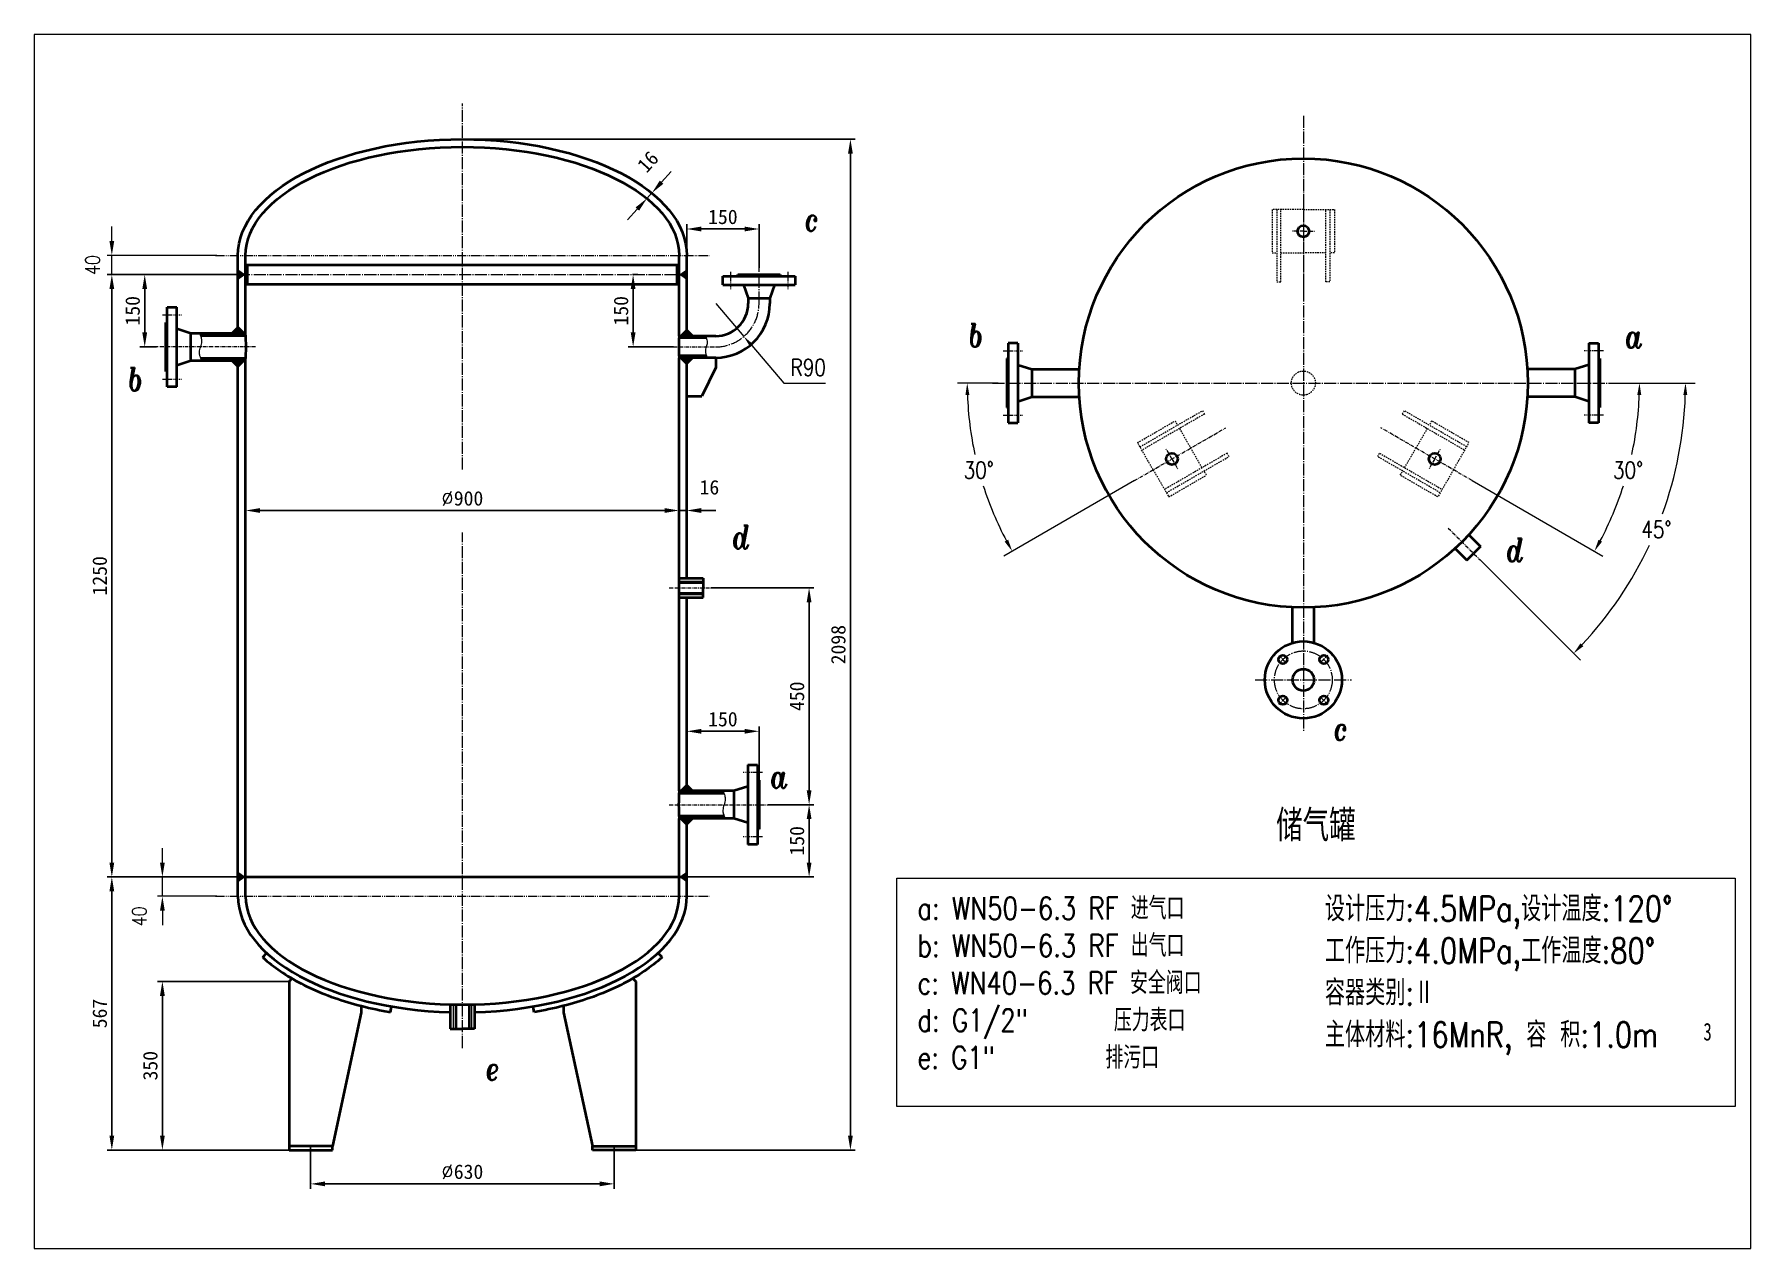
# Model space of a CAD drawing. Extents: x 588 to 20766, y -3362 to 2644.
# Drawn here: x 9480 to 13044, y 124 to 2644 of the extents above; entities that cross this region are included whole.
import ezdxf

# ---------------------------------------------------------------- set-up
doc = ezdxf.new("R2010")
doc.units = 0
doc.header["$LTSCALE"] = 10
doc.header["$PDMODE"] = 1
for name, pattern in [('JXX-L', [2.95, 1.9, -0.25, 0.15, -0.25, 0.15, -0.25]), ('XX-S', [0.5, 0.3, -0.2]), ('ZXX-L', [3.28, 2.5, -0.3, 0.18, -0.3]), ('ZXX-S', [1.27, 0.75, -0.2, 0.12, -0.2])]:
    doc.linetypes.add(name, pattern=pattern)
doc.layers.get('Defpoints').update_dxf_attribs({"linetype": 'CONTINUOUS'})
for name, color, linetype, lineweight in [('A 粗实线', 1, 'CONTINUOUS', 40), ('B 细实线', 7, 'CONTINUOUS', 18), ('C 文 字', 2, 'CONTINUOUS', 20), ('D 短中心线', 3, 'ZXX-S', 18), ('E 长中心线', 3, 'ZXX-L', 18), ('F 短虚线', 6, 'XX-S', 20), ('I 长双点线', 3, 'JXX-L', 18), ('J 标注尺寸', 2, 'CONTINUOUS', 18)]:
    doc.layers.add(name, color=color, linetype=linetype, lineweight=lineweight)
doc.styles.add('ITALICT', font='ITALICT.shx', dxfattribs={"width": 0.7})
doc.styles.add('PC_TEXTSTYLE', font='romans.shx', dxfattribs={"width": 0.8, "bigfont": 'hzfs.shx'})
doc.styles.get("Standard").update_dxf_attribs({"font": 'SIMFANG.TTF'})
doc.styles.add('TH_GBDIM', font='romans.shx', dxfattribs={"width": 0.8, "bigfont": 'gbcbig.shx'})
doc.styles.add('标题中文', font='SIMFANG.TTF', dxfattribs={"width": 0.7})
doc.dimstyles.new('TH_GBDIM', dxfattribs={"dimscale": 10, "dimtxt": 3.5, "dimasz": 2.5, "dimexe": 2, "dimexo": 0, "dimgap": 1.5, "dimtad": 1, "dimdec": 1, "dimzin": 0, "dimdsep": 46, "dimtxsty": 'TH_GBDIM', "dimcen": 2.5, "dimclrd": 130, "dimclre": 130, "dimclrt": 3, "dimadec": 0, "dimazin": 0, "dimtfac": 0.714286, "dimtdec": 1, "dimtmove": 0, "dimatfit": 3, "dimfxl": 0, "dimtolj": 1, "dimtzin": 0, "dimlwd": -1, "dimlwe": -1, "dimarcsym": 0})
doc.dimstyles.new('通用标注4.0', dxfattribs={"dimscale": 10, "dimtxt": 3, "dimasz": 3, "dimexe": 1, "dimexo": 0, "dimgap": 1, "dimtad": 1, "dimdec": 0, "dimzin": 0, "dimdsep": 46, "dimtxsty": 'Standard', "dimcen": 0, "dimadec": 0, "dimazin": 0, "dimtfac": 0.375, "dimtdec": 0, "dimtmove": 2, "dimatfit": 3, "dimfxl": 0, "dimtzin": 0, "dimarcsym": 0})

# ---------------------------------------------------------------- blocks, each defined once
blk = doc.blocks.new('*D63')
at = {"layer": 'Defpoints', "color": 0}
for p in [(10008.6, 679), (9745.7, 329), (10008.6, 329)]:
    blk.add_point(p, dxfattribs=at)
at = {"layer": 'J 标注尺寸', "color": 0, "lineweight": -2}
for p, q in [((10008.6, 679), (9735.7, 679)), ((9745.7, 649), (9745.7, 359)), ((10008.6, 329), (9735.7, 329))]:
    blk.add_line(p, q, dxfattribs=at)
at = {"layer": 'J 标注尺寸', "color": 0}
for points in [[(9740.7, 649), (9750.7, 649), (9745.7, 679)], [(9740.7, 359), (9750.7, 359), (9745.7, 329)]]:
    blk.add_solid(points, dxfattribs=at)
at = {"layer": 'J 标注尺寸', "color": 0, "insert": (9720.7, 504), "char_height": 30, "attachment_point": 5, "rotation": 90}
blk.add_mtext('350', dxfattribs=at)
blk = doc.blocks.new('*D64')
at = {"layer": 'C 文 字', "color": 0, "lineweight": -2}
for p, q in [((9814.3, 2145.7), (9630.7, 2145.7)), ((9640.7, 2115.7), (9640.7, 925.7)), ((9918.6, 895.7), (9630.7, 895.7))]:
    blk.add_line(p, q, dxfattribs=at)
at = {"layer": 'C 文 字', "color": 0}
for points in [[(9635.7, 2115.7), (9645.7, 2115.7), (9640.7, 2145.7)], [(9635.7, 925.7), (9645.7, 925.7), (9640.7, 895.7)]]:
    blk.add_solid(points, dxfattribs=at)
at = {"layer": 'Defpoints', "color": 0}
for p in [(9814.3, 2145.7), (9640.7, 895.7), (9918.6, 895.7)]:
    blk.add_point(p, dxfattribs=at)
at = {"layer": 'C 文 字', "color": 0, "insert": (9615.7, 1520.7), "char_height": 30, "attachment_point": 5, "rotation": 90}
blk.add_mtext('1250', dxfattribs=at)
blk = doc.blocks.new('*D65')
at = {"layer": 'C 文 字', "color": 0, "lineweight": -2}
for p, q in [((9922.6, 2145.7), (9699, 2145.7)), ((9709, 2115.7), (9709, 2025.7)), ((9733.6, 1995.7), (9699, 1995.7))]:
    blk.add_line(p, q, dxfattribs=at)
at = {"layer": 'C 文 字', "color": 0}
for points in [[(9704, 2115.7), (9714, 2115.7), (9709, 2145.7)], [(9704, 2025.7), (9714, 2025.7), (9709, 1995.7)]]:
    blk.add_solid(points, dxfattribs=at)
at = {"layer": 'Defpoints', "color": 0}
for p in [(9922.6, 2145.7), (9709, 1995.7), (9733.6, 1995.7)]:
    blk.add_point(p, dxfattribs=at)
at = {"layer": 'C 文 字', "color": 0, "insert": (9684, 2070.7), "char_height": 30, "attachment_point": 5, "rotation": 90}
blk.add_mtext('150', dxfattribs=at)
blk = doc.blocks.new('*D66')
at = {"layer": 'C 文 字', "color": 0, "lineweight": -2}
for p, q in [((10721.8, 2145.7), (10733.2, 2145.7)), ((10723.2, 2115.7), (10723.2, 2025.7)), ((10806.8, 1995.7), (10713.2, 1995.7))]:
    blk.add_line(p, q, dxfattribs=at)
at = {"layer": 'C 文 字', "color": 0}
for points in [[(10718.2, 2115.7), (10728.2, 2115.7), (10723.2, 2145.7)], [(10718.2, 2025.7), (10728.2, 2025.7), (10723.2, 1995.7)]]:
    blk.add_solid(points, dxfattribs=at)
at = {"layer": 'Defpoints', "color": 0}
for p in [(10721.8, 2145.7), (10723.2, 1995.7), (10806.8, 1995.7)]:
    blk.add_point(p, dxfattribs=at)
at = {"layer": 'C 文 字', "color": 0, "insert": (10698.2, 2070.7), "char_height": 30, "attachment_point": 5, "rotation": 90}
blk.add_mtext('150', dxfattribs=at)
blk = doc.blocks.new('*D67')
at = {"layer": 'C 文 字', "color": 0, "lineweight": -2}
for p, q in [((11003.6, 1045.7), (11098.6, 1045.7)), ((11088.6, 1015.7), (11088.6, 925.7)), ((10818.6, 895.7), (11098.6, 895.7))]:
    blk.add_line(p, q, dxfattribs=at)
at = {"layer": 'C 文 字', "color": 0}
for points in [[(11083.6, 1015.7), (11093.6, 1015.7), (11088.6, 1045.7)], [(11083.6, 925.7), (11093.6, 925.7), (11088.6, 895.7)]]:
    blk.add_solid(points, dxfattribs=at)
at = {"layer": 'Defpoints', "color": 0}
for p in [(11003.6, 1045.7), (10818.6, 895.7), (11088.6, 895.7)]:
    blk.add_point(p, dxfattribs=at)
at = {"layer": 'C 文 字', "color": 0, "insert": (11063.6, 970.7), "char_height": 30, "attachment_point": 5, "rotation": 90}
blk.add_mtext('150', dxfattribs=at)
blk = doc.blocks.new('*D68')
at = {"layer": 'C 文 字', "color": 0, "lineweight": -2}
for p, q in [((10885.2, 1495.7), (11098.6, 1495.7)), ((11088.6, 1465.7), (11088.6, 1075.7)), ((11042.2, 1045.7), (11098.6, 1045.7))]:
    blk.add_line(p, q, dxfattribs=at)
at = {"layer": 'C 文 字', "color": 0}
for points in [[(11083.6, 1465.7), (11093.6, 1465.7), (11088.6, 1495.7)], [(11083.6, 1075.7), (11093.6, 1075.7), (11088.6, 1045.7)]]:
    blk.add_solid(points, dxfattribs=at)
at = {"layer": 'Defpoints', "color": 0}
for p in [(10885.2, 1495.7), (11042.2, 1045.7), (11088.6, 1045.7)]:
    blk.add_point(p, dxfattribs=at)
at = {"layer": 'C 文 字', "color": 0, "insert": (11063.6, 1270.7), "char_height": 30, "attachment_point": 5, "rotation": 90}
blk.add_mtext('450', dxfattribs=at)
blk = doc.blocks.new('*D69')
at = {"layer": 'C 文 字', "color": 0, "lineweight": -2}
for p, q in [((10834.6, 1203), (10834.6, 1188)), ((10954.6, 1198), (10864.6, 1198)), ((10984.6, 1096.7), (10984.6, 1208))]:
    blk.add_line(p, q, dxfattribs=at)
at = {"layer": 'C 文 字', "color": 0}
for points in [[(10864.6, 1203), (10864.6, 1193), (10834.6, 1198)], [(10954.6, 1203), (10954.6, 1193), (10984.6, 1198)]]:
    blk.add_solid(points, dxfattribs=at)
at = {"layer": 'Defpoints', "color": 0}
for p in [(10834.6, 1203), (10834.6, 1198), (10984.6, 1096.7)]:
    blk.add_point(p, dxfattribs=at)
at = {"layer": 'C 文 字', "color": 0, "insert": (10909.6, 1223), "char_height": 30, "attachment_point": 5}
blk.add_mtext('150', dxfattribs=at)
blk = doc.blocks.new('*D70')
at = {"layer": 'C 文 字', "color": 0, "lineweight": -2}
for p, q in [((10834.6, 2159.9), (10834.6, 2250.4)), ((10984.6, 2159.9), (10984.6, 2250.4)), ((10954.6, 2240.4), (10864.6, 2240.4))]:
    blk.add_line(p, q, dxfattribs=at)
at = {"layer": 'C 文 字', "color": 0}
for points in [[(10864.6, 2245.4), (10864.6, 2235.4), (10834.6, 2240.4)], [(10954.6, 2245.4), (10954.6, 2235.4), (10984.6, 2240.4)]]:
    blk.add_solid(points, dxfattribs=at)
at = {"layer": 'Defpoints', "color": 0}
for p in [(10834.6, 2240.4), (10834.6, 2159.9), (10984.6, 2159.9)]:
    blk.add_point(p, dxfattribs=at)
at = {"layer": 'C 文 字', "color": 0, "insert": (10909.6, 2265.4), "char_height": 30, "attachment_point": 5}
blk.add_mtext('150', dxfattribs=at)
blk = doc.blocks.new('*D71')
at = {"layer": 'C 文 字', "color": 0, "lineweight": -2}
for p, q in [((10782.3, 2337.5), (10802.4, 2359.8)), ((10773, 2305.5), (10754.7, 2321.9)), ((10731.9, 2281.7), (10711.8, 2259.4)), ((10762.8, 2294.2), (10744.6, 2310.7)), ((10752, 2304), (10762.2, 2315.2))]:
    blk.add_line(p, q, dxfattribs=at)
at = {"layer": 'C 文 字', "color": 0}
for points in [[(10778.6, 2340.9), (10786, 2334.2), (10762.2, 2315.2)], [(10728.2, 2285.1), (10735.6, 2278.4), (10752, 2304)]]:
    blk.add_solid(points, dxfattribs=at)
at = {"layer": 'Defpoints', "color": 0}
for p in [(10762.2, 2315.2), (10762.8, 2294.2), (10773, 2305.5)]:
    blk.add_point(p, dxfattribs=at)
at = {"layer": 'C 文 字', "color": 0, "insert": (10753.8, 2379.9), "char_height": 30, "attachment_point": 5, "rotation": 47.9231}
blk.add_mtext('16', dxfattribs=at)
blk = doc.blocks.new('*D72')
at = {"layer": 'C 文 字', "color": 0, "lineweight": -2}
for p, q in [((10053.6, 337), (10053.6, 248.8)), ((10683.6, 337), (10683.6, 248.8)), ((10083.6, 258.8), (10653.6, 258.8))]:
    blk.add_line(p, q, dxfattribs=at)
at = {"layer": 'C 文 字', "color": 0}
for points in [[(10083.6, 263.8), (10083.6, 253.8), (10053.6, 258.8)], [(10653.6, 263.8), (10653.6, 253.8), (10683.6, 258.8)]]:
    blk.add_solid(points, dxfattribs=at)
at = {"layer": 'Defpoints', "color": 0}
for p in [(10053.6, 337), (10683.6, 337), (10683.6, 258.8)]:
    blk.add_point(p, dxfattribs=at)
at = {"layer": 'C 文 字', "color": 0, "insert": (10368.6, 283.8), "char_height": 30, "attachment_point": 5}
blk.add_mtext('{\\Ftxt.shx;%%c}630', dxfattribs=at)
blk = doc.blocks.new('*D73')
at = {"layer": 'C 文 字', "color": 0, "lineweight": -2}
for p, q in [((9773.6, 895.7), (9630.7, 895.7)), ((9640.7, 865.7), (9640.7, 359)), ((9906.6, 329), (9630.7, 329))]:
    blk.add_line(p, q, dxfattribs=at)
at = {"layer": 'C 文 字', "color": 0}
for points in [[(9635.7, 865.7), (9645.7, 865.7), (9640.7, 895.7)], [(9635.7, 359), (9645.7, 359), (9640.7, 329)]]:
    blk.add_solid(points, dxfattribs=at)
at = {"layer": 'Defpoints', "color": 0}
for p in [(9773.6, 895.7), (9640.7, 329), (9906.6, 329)]:
    blk.add_point(p, dxfattribs=at)
at = {"layer": 'C 文 字', "color": 0, "insert": (9615.7, 612.3), "char_height": 30, "attachment_point": 5, "rotation": 90}
blk.add_mtext('567', dxfattribs=at)
blk = doc.blocks.new('*D74')
at = {"layer": 'C 文 字', "color": 0, "lineweight": -2}
for p, q in [((10368.6, 2426.7), (11184.4, 2426.7)), ((11174.4, 2396.7), (11174.4, 359)), ((10728.6, 329), (11184.4, 329))]:
    blk.add_line(p, q, dxfattribs=at)
at = {"layer": 'C 文 字', "color": 0}
for points in [[(11169.4, 2396.7), (11179.4, 2396.7), (11174.4, 2426.7)], [(11169.4, 359), (11179.4, 359), (11174.4, 329)]]:
    blk.add_solid(points, dxfattribs=at)
at = {"layer": 'Defpoints', "color": 0}
for p in [(10368.6, 2426.7), (10728.6, 329), (11174.4, 329)]:
    blk.add_point(p, dxfattribs=at)
at = {"layer": 'C 文 字', "color": 0, "insert": (11149.4, 1377.8), "char_height": 30, "attachment_point": 5, "rotation": 90}
blk.add_mtext('2098', dxfattribs=at)
blk = doc.blocks.new('*D75')
at = {"layer": 'C 文 字', "color": 0, "lineweight": -2}
for p, q in [((9918.6, 1680.5), (9918.6, 1646.2)), ((10818.6, 1680.5), (10818.6, 1646.2)), ((9948.6, 1656.2), (10788.6, 1656.2))]:
    blk.add_line(p, q, dxfattribs=at)
at = {"layer": 'C 文 字', "color": 0}
for points in [[(9948.6, 1661.2), (9948.6, 1651.2), (9918.6, 1656.2)], [(10788.6, 1661.2), (10788.6, 1651.2), (10818.6, 1656.2)]]:
    blk.add_solid(points, dxfattribs=at)
at = {"layer": 'Defpoints', "color": 0}
for p in [(9918.6, 1680.5), (10818.6, 1680.5), (10818.6, 1656.2)]:
    blk.add_point(p, dxfattribs=at)
at = {"layer": 'C 文 字', "color": 0, "insert": (10368.6, 1681.2), "char_height": 30, "attachment_point": 5}
blk.add_mtext('{\\Ftxt.shx;%%c}900', dxfattribs=at)
blk = doc.blocks.new('*D76')
at = {"layer": 'C 文 字', "color": 0, "lineweight": -2}
for p, q in [((10788.6, 1656.2), (10758.6, 1656.2)), ((10818.6, 1644.2), (10818.6, 1666.2)), ((10818.6, 1656.2), (10834.6, 1656.2)), ((10834.6, 1644.2), (10834.6, 1666.2)), ((10864.6, 1656.2), (10894.6, 1656.2))]:
    blk.add_line(p, q, dxfattribs=at)
at = {"layer": 'C 文 字', "color": 0}
for points in [[(10788.6, 1661.2), (10788.6, 1651.2), (10818.6, 1656.2)], [(10864.6, 1661.2), (10864.6, 1651.2), (10834.6, 1656.2)]]:
    blk.add_solid(points, dxfattribs=at)
at = {"layer": 'Defpoints', "color": 0}
for p in [(10818.6, 1644.2), (10834.6, 1656.2), (10834.6, 1644.2)]:
    blk.add_point(p, dxfattribs=at)
at = {"layer": 'C 文 字', "color": 0, "insert": (10881.6, 1704.2), "char_height": 30, "attachment_point": 5}
blk.add_mtext('16', dxfattribs=at)
blk = doc.blocks.new('*D77')
at = {"layer": 'B 细实线', "color": 130}
for p, q in [((12748.6, 1920.7), (12832.9, 1920.7)), ((12465.6, 1718.2), (12736.7, 1561.7))]:
    blk.add_line(p, q, dxfattribs=at)
for start, end in [(347.7453, 357.9478), (332.0522, 342.219)]:
    blk.add_arc((12114.9, 1920.7), 698, start, end, dxfattribs=at)
for points in [[(12808.3, 1895.8), (12816.6, 1895.6), (12812.9, 1920.7)], [(12735.2, 1591.6), (12727.9, 1595.6), (12719.4, 1571.7)]]:
    blk.add_solid(points, dxfattribs=at)
at = {"layer": 'Defpoints', "color": 0}
for p in [(11469.5, 1920.7), (12748.6, 1920.7), (12276, 1827.7), (12465.6, 1718.2), (12770.8, 1682)]:
    blk.add_point(p, dxfattribs=at)
at = {"layer": 'B 细实线', "color": 3, "insert": (12789.1, 1740), "char_height": 35, "attachment_point": 5, "style": 'TH_GBDIM'}
blk.add_mtext('\\A1;30%%d{}{}', dxfattribs=at)
blk = doc.blocks.new('*D78')
at = {"layer": 'B 细实线', "color": 130}
for p, q in [((11481.2, 1920.7), (11396.9, 1920.7)), ((11764.2, 1718.2), (11493.1, 1561.7))]:
    blk.add_line(p, q, dxfattribs=at)
for start, end in [(182.0522, 192.2547), (197.781, 207.9478)]:
    blk.add_arc((12114.9, 1920.7), 698, start, end, dxfattribs=at)
for points in [[(11413.2, 1895.6), (11421.5, 1895.8), (11416.9, 1920.7)], [(11501.9, 1595.6), (11494.6, 1591.6), (11510.4, 1571.7)]]:
    blk.add_solid(points, dxfattribs=at)
at = {"layer": 'Defpoints', "color": 0}
for p in [(11481.2, 1920.7), (12760.3, 1920.7), (11953.8, 1827.7), (11427.5, 1799.5), (11764.2, 1718.2)]:
    blk.add_point(p, dxfattribs=at)
at = {"layer": 'B 细实线', "color": 3, "insert": (11440.7, 1740), "char_height": 35, "attachment_point": 5, "style": 'TH_GBDIM'}
blk.add_mtext('\\A1;30%%d{}{}', dxfattribs=at)
blk = doc.blocks.new('*D79')
at = {"layer": 'B 细实线', "color": 130}
for p, q in [((12748.6, 1920.7), (12928.5, 1920.7)), ((12481.9, 1553.7), (12690.2, 1345.4))]:
    blk.add_line(p, q, dxfattribs=at)
for start, end in [(340.0178, 358.1949), (316.8051, 334.9355)]:
    blk.add_arc((12114.9, 1920.7), 793.6, start, end, dxfattribs=at)
for points in [[(12903.9, 1895.8), (12912.2, 1895.6), (12908.5, 1920.7)], [(12696.4, 1374.6), (12690.4, 1380.4), (12676, 1359.6)]]:
    blk.add_solid(points, dxfattribs=at)
at = {"layer": 'Defpoints', "color": 0}
for p in [(11469.5, 1920.7), (12748.6, 1920.7), (12415.9, 1619.7), (12481.9, 1553.7), (12802.1, 1523.9)]:
    blk.add_point(p, dxfattribs=at)
at = {"layer": 'B 细实线', "color": 3, "insert": (12848, 1617), "char_height": 35, "attachment_point": 5, "style": 'TH_GBDIM'}
blk.add_mtext('\\A1;45%%d{}{}', dxfattribs=at)
blk = doc.blocks.new('*D80')
at = {"layer": 'B 细实线', "color": 130}
for p, q in [((10894.6, 2085.7), (10953.1, 2017.3)), ((10969.4, 1998.3), (11035.9, 1920.6)), ((11035.9, 1920.6), (11122.9, 1920.6))]:
    blk.add_line(p, q, dxfattribs=at)
blk.add_solid([(10972.6, 2001), (10966.2, 1995.6), (10953.1, 2017.3)], dxfattribs=at)
at = {"layer": 'Defpoints', "color": 0}
for p in [(10894.6, 2085.7), (10953.1, 2017.3)]:
    blk.add_point(p, dxfattribs=at)
at = {"layer": 'B 细实线', "color": 3, "insert": (11086.9, 1953.1), "char_height": 35, "attachment_point": 5, "style": 'TH_GBDIM'}
blk.add_mtext('\\A1;R90{}{}', dxfattribs=at)
blk = doc.blocks.new('*D81')
at = {"layer": 'C 文 字', "color": 0}
for p, q in [((9640.7, 2215.7), (9640.7, 2245.7)), ((9858.6, 2185.7), (9630.7, 2185.7)), ((9640.7, 2145.7), (9640.7, 2185.7)), ((9858.6, 2145.7), (9630.7, 2145.7)), ((9640.7, 2115.7), (9640.7, 2085.7))]:
    blk.add_line(p, q, dxfattribs=at)
for points in [[(9635.7, 2215.7), (9645.7, 2215.7), (9640.7, 2185.7)], [(9635.7, 2115.7), (9645.7, 2115.7), (9640.7, 2145.7)]]:
    blk.add_solid(points, dxfattribs=at)
at = {"layer": 'Defpoints', "color": 0}
for p in [(9640.7, 2185.7), (9858.6, 2185.7), (9858.6, 2145.7)]:
    blk.add_point(p, dxfattribs=at)
at = {"layer": 'C 文 字', "color": 0, "insert": (9600.7, 2165.7), "char_height": 30, "attachment_point": 5, "rotation": 90, "style": 'TH_GBDIM'}
blk.add_mtext('40', dxfattribs=at)
blk = doc.blocks.new('*D82')
at = {"layer": 'C 文 字', "color": 0}
for p, q in [((9745.7, 925.7), (9745.7, 955.7)), ((9796.9, 895.7), (9735.7, 895.7)), ((9745.7, 855.7), (9745.7, 895.7)), ((9858.6, 855.7), (9735.7, 855.7)), ((9745.7, 825.7), (9745.7, 795.7))]:
    blk.add_line(p, q, dxfattribs=at)
for points in [[(9740.7, 925.7), (9750.7, 925.7), (9745.7, 895.7)], [(9740.7, 825.7), (9750.7, 825.7), (9745.7, 855.7)]]:
    blk.add_solid(points, dxfattribs=at)
at = {"layer": 'Defpoints', "color": 0}
for p in [(9745.7, 895.7), (9796.9, 895.7), (9858.6, 855.7)]:
    blk.add_point(p, dxfattribs=at)
at = {"layer": 'C 文 字', "color": 0, "insert": (9697.7, 813.9), "char_height": 30, "attachment_point": 5, "rotation": 90, "style": 'TH_GBDIM'}
blk.add_mtext('40', dxfattribs=at)

msp = doc.modelspace()

# ---------------------------------------------------------------- linework, layer by layer
at = {"layer": 'A 粗实线'}
for p, q in [((9902.62, 2024.19), (9902.62, 2185.69)), ((9918.62, 2024.19), (9918.62, 2185.69)), ((10818.62, 2018.19), (10818.62, 2185.69)), ((10834.62, 2018.19), (10834.62, 2185.69)), ((9918.62, 2165.69), (10818.62, 2165.69)), ((9922.62, 2125.69), (9922.62, 2165.69)), ((10814.62, 2125.69), (10814.62, 2165.69)), ((10909.62, 2142.69), (11059.62, 2142.69)), ((10909.62, 2124.69), (10909.62, 2142.69)), ((10940.62, 2145.69), (11028.62, 2145.69)), ((10940.62, 2142.69), (10940.62, 2145.69)), ((11028.62, 2145.69), (11028.62, 2142.69)), ((11059.62, 2142.69), (11059.62, 2124.69)), ((9918.62, 2125.69), (10818.62, 2125.69)), ((10909.62, 2124.69), (11059.62, 2124.69)), ((10952.62, 2124.69), (10962.12, 2096.69)), ((11016.62, 2124.69), (11007.12, 2096.69)), ((9755.62, 2078.19), (9775.62, 2078.19)), ((9755.62, 1913.19), (9755.62, 2078.19)), ((9775.62, 1913.19), (9775.62, 2078.19)), ((10962.12, 2096.69), (11007.12, 2096.69)), ((10962.12, 2096.69), (10962.12, 2085.69)), ((11007.12, 2096.69), (11007.12, 2085.69)), ((9752.62, 2046.69), (9755.62, 2046.69)), ((9752.62, 1944.69), (9752.62, 2046.69)), ((9775.62, 2033.69), (9804.62, 2024.19)), ((9752.62, 1967.19), (9752.62, 2024.19)), ((9804.62, 2024.19), (9918.62, 2024.19)), ((9804.62, 1967.19), (9804.62, 2024.19)), ((9825.12, 2019.19), (9918.91, 2019.19)), ((10875.03, 2014.19), (10818.44, 2014.19)), ((10894.62, 2018.19), (10818.62, 2018.19)), ((11501.9, 2003.21), (11501.9, 1838.21)), ((11521.9, 2003.21), (11501.9, 2003.21)), ((11521.9, 2003.21), (11521.9, 1838.21)), ((12707.9, 2003.21), (12727.9, 2003.21)), ((12707.9, 2003.21), (12707.9, 1838.21)), ((12727.9, 2003.21), (12727.9, 1838.21)), ((9775.62, 1957.69), (9804.62, 1967.19)), ((9804.62, 1967.19), (9918.62, 1967.19)), ((9825.37, 1972.19), (9918.91, 1972.19)), ((9902.62, 855.69), (9902.62, 1967.19)), ((9918.62, 855.69), (9918.62, 1967.19)), ((10875.18, 1977.19), (10818.44, 1977.19)), ((10818.62, 1074.19), (10818.62, 1973.19)), ((10894.62, 1973.19), (10818.62, 1973.19)), ((10834.62, 1515.69), (10834.62, 1973.19)), ((10894.62, 1973.19), (10894.62, 1953.19)), ((11498.9, 1971.71), (11498.9, 1869.71)), ((11501.9, 1971.71), (11498.9, 1971.71)), ((12727.9, 1971.71), (12730.9, 1971.71)), ((12730.9, 1971.71), (12730.9, 1869.71)), ((9755.62, 1944.69), (9752.62, 1944.69)), ((10894.62, 1953.19), (10865.82, 1893.19)), ((11498.9, 1949.21), (11498.9, 1892.21)), ((11521.9, 1958.71), (11550.9, 1949.21)), ((11550.9, 1949.21), (11649.77, 1949.21)), ((11550.9, 1949.21), (11550.9, 1892.21)), ((12678.9, 1949.21), (12580.03, 1949.21)), ((12707.9, 1958.71), (12678.9, 1949.21)), ((12678.9, 1949.21), (12678.9, 1892.21)), ((12730.9, 1949.21), (12730.9, 1892.21)), ((9775.62, 1913.19), (9755.62, 1913.19)), ((10834.62, 1893.19), (10865.82, 1893.19)), ((11521.9, 1882.71), (11550.9, 1892.21)), ((11550.9, 1892.21), (11649.77, 1892.21)), ((12678.9, 1892.21), (12580.03, 1892.21)), ((12707.9, 1882.71), (12678.9, 1892.21)), ((11498.9, 1869.71), (11501.9, 1869.71)), ((12730.9, 1869.71), (12727.9, 1869.71)), ((11501.9, 1838.21), (11521.9, 1838.21)), ((12727.9, 1838.21), (12707.9, 1838.21)), ((12458.25, 1605.64), (12482.6, 1581.3)), ((12429.97, 1577.36), (12454.31, 1553.01)), ((12482.6, 1581.3), (12468.46, 1567.15)), ((12454.31, 1553.01), (12468.46, 1567.15)), ((10818.62, 1515.69), (10868.62, 1515.69)), ((10818.62, 1507.06), (10868.62, 1507.06)), ((10868.62, 1515.69), (10868.62, 1495.69)), ((10818.62, 1484.32), (10868.62, 1484.32)), ((10818.62, 1475.69), (10868.62, 1475.69)), ((10834.62, 1074.19), (10834.62, 1475.69)), ((10868.62, 1475.69), (10868.62, 1495.69)), ((12092.4, 1381.48), (12092.4, 1455.25)), ((12137.4, 1381.48), (12137.4, 1455.25)), ((10961.62, 1128.19), (10981.62, 1128.19)), ((10961.62, 1128.19), (10961.62, 963.19)), ((10981.62, 1128.19), (10981.62, 963.19)), ((10932.62, 1074.19), (10818.62, 1074.19)), ((10961.62, 1083.69), (10932.62, 1074.19)), ((10932.62, 1074.19), (10932.62, 1017.19)), ((10981.62, 1096.69), (10984.62, 1096.69)), ((10984.62, 1096.69), (10984.62, 994.69)), ((10984.62, 1074.19), (10984.62, 1017.19)), ((10911.87, 1069.19), (10818.33, 1069.19)), ((10912.12, 1022.19), (10818.33, 1022.19)), ((10818.62, 855.69), (10818.62, 1017.19)), ((10932.62, 1017.19), (10818.62, 1017.19)), ((10834.62, 855.69), (10834.62, 1017.19)), ((10961.62, 1007.69), (10932.62, 1017.19)), ((10981.62, 963.19), (10961.62, 963.19)), ((10984.62, 994.69), (10981.62, 994.69)), ((9902.62, 895.69), (10834.62, 895.69)), ((9954.07, 728.96), (9962.2, 737.78)), ((10783.18, 728.96), (10775.04, 737.78)), ((10014.64, 685.01), (10008.62, 678.99)), ((10008.62, 678.99), (10008.62, 328.99)), ((10722.61, 685.01), (10728.62, 678.99)), ((10728.62, 678.99), (10728.62, 328.99)), ((10158.62, 614.36), (10098.62, 336.99)), ((10158.62, 628.15), (10158.62, 614.36)), ((10219.61, 615.16), (10221.65, 626.99)), ((10343.62, 631.04), (10343.62, 580.69)), ((10354.85, 630.8), (10354.85, 580.69)), ((10382.4, 630.8), (10382.4, 580.69)), ((10393.62, 631.04), (10393.62, 580.69)), ((10517.63, 615.16), (10515.6, 626.99)), ((10578.62, 628.15), (10578.62, 614.36)), ((10578.62, 614.36), (10638.62, 336.99)), ((10343.62, 580.69), (10368.62, 580.69)), ((10393.62, 580.69), (10368.62, 580.69)), ((10098.62, 336.99), (10008.62, 336.99)), ((10008.62, 328.99), (10098.62, 328.99)), ((10098.62, 328.99), (10098.62, 336.99)), ((10638.62, 328.99), (10638.62, 336.99)), ((10638.62, 336.99), (10728.62, 336.99)), ((10728.62, 328.99), (10638.62, 328.99))]:
    msp.add_line(p, q, dxfattribs=at)
for centre, radius in [((12114.9, 1920.71), 466), ((12114.9, 2235.71), 12), ((11842.1, 1763.21), 12), ((12387.7, 1763.21), 12), ((12114.9, 1304.71), 80), ((12072.48, 1347.13), 9), ((12157.33, 1347.13), 9), ((12114.9, 1304.71), 22.5), ((12072.48, 1262.28), 9), ((12157.33, 1262.28), 9)]:
    msp.add_circle(centre, radius, dxfattribs=at)
for centre, radius, start, end in [((10894.62, 2085.69), 112.5, 270, 0), ((10894.62, 2085.69), 67.5, 270, 0), ((9469.53, 1995.69), 450, 356.36884, 3.63116), ((11268.06, 1995.69), 450, 177.13402, 182.86598), ((11267.72, 1045.69), 450, 176.36884, 183.63116)]:
    msp.add_arc(centre, radius, start, end, dxfattribs=at)
at = {"layer": 'A 粗实线', "extrusion": (0, 0, -1)}
for major_axis, ratio in [((466, 0), 0.5171674), ((450, 0), 0.5)]:
    msp.add_ellipse((10368.62, 2185.69), major_axis=major_axis, ratio=ratio, start_param=3.1415927, end_param=6.2831853, dxfattribs=at)
at = {"layer": 'A 粗实线'}
for major_axis, ratio, start_param, end_param in [((466, 0), 0.5171674, 3.1415927, 4.6587151), ((450, 0), 0.5, 3.1415927, 6.2831853), ((466, 0), 0.5171674, 4.7660628, 6.2831853)]:
    msp.add_ellipse((10368.62, 855.69), major_axis=major_axis, ratio=ratio, start_param=start_param, end_param=end_param, dxfattribs=at)
for points in [[(9954.07, 728.96), (9955.56, 727.58), (9957.08, 726.21), (9969.84, 714.95), (9982.31, 705.5), (10009.5, 687.64), (10024.22, 679.23), (10055.65, 663.57), (10072.35, 656.32), (10107.45, 643.09), (10125.84, 637.11), (10163.98, 626.52), (10183.73, 621.9), (10209.16, 617.01), (10214.37, 616.07), (10219.61, 615.16)], [(10783.18, 728.96), (10781.68, 727.58), (10780.16, 726.21), (10767.4, 714.95), (10754.93, 705.5), (10727.74, 687.64), (10713.02, 679.23), (10681.6, 663.57), (10664.89, 656.32), (10629.8, 643.09), (10611.4, 637.11), (10573.26, 626.52), (10553.52, 621.9), (10528.09, 617.01), (10522.87, 616.07), (10517.63, 615.16)]]:
    msp.add_open_spline(points, degree=3, knots=[3.6528215, 3.6528215, 3.6528215, 3.6528215, 3.67162285, 3.67162285, 3.80859174, 3.80859174, 3.94556064, 3.94556064, 4.08252953, 4.08252953, 4.21949842, 4.21949842, 4.35646731, 4.35646731, 4.39151382, 4.39151382, 4.39151382, 4.39151382], dxfattribs=at)
for points in [[(9918.62, 2145.69), (9902.62, 2156.89), (9902.62, 2134.49)], [(10818.62, 2145.69), (10834.62, 2156.89), (10834.62, 2134.49)], [(9918.62, 2024.19), (9902.62, 2040.19), (9886.62, 2024.19)], [(10818.62, 2018.19), (10834.62, 2034.19), (10850.62, 2018.19)], [(9918.62, 1967.19), (9902.62, 1951.19), (9886.62, 1967.19)], [(10818.62, 1973.19), (10834.62, 1957.19), (10850.62, 1973.19)], [(10818.62, 1074.19), (10834.62, 1090.19), (10850.62, 1074.19)], [(10818.62, 1017.19), (10834.62, 1001.19), (10850.62, 1017.19)], [(9918.62, 895.69), (9902.62, 884.49), (9902.62, 906.89)], [(10818.62, 895.69), (10834.62, 884.49), (10834.62, 906.89)]]:
    msp.add_solid(points, dxfattribs=at)
at = {"layer": 'B 细实线'}
for p, q in [((10818.62, 1509.22), (10868.62, 1509.22)), ((10818.62, 1482.16), (10868.62, 1482.16)), ((10349.75, 630.89), (10349.75, 580.69)), ((10387.5, 630.89), (10387.5, 580.69))]:
    msp.add_line(p, q, dxfattribs=at)
msp.add_lwpolyline([(9479.79, 124.35), (13043.79, 124.35), (13043.79, 2644.35), (9479.79, 2644.35)], close=True, dxfattribs=at)
for points in [[(9827.62, 1967.19, -0.051394), (9823.76, 1977.04, -0.0747555), (9822.87, 1984.29, -0.0891729), (9825.25, 1995.69, 0.0891729), (9827.62, 2007.09, 0.0747555), (9826.74, 2014.33, 0.051394), (9822.87, 2024.19)], [(10873.23, 2018.19, -0.051394), (10876.28, 2010.41, -0.0747555), (10876.98, 2004.69, -0.0891729), (10875.11, 1995.69, 0.0891729), (10873.23, 1986.69, 0.0747555), (10873.93, 1980.97, 0.051394), (10876.98, 1973.19)], [(10909.62, 1074.19, -0.051394), (10913.49, 1064.33, -0.0747555), (10914.37, 1057.09, -0.0891729), (10912, 1045.69, 0.0891729), (10909.62, 1034.29, 0.0747555), (10910.51, 1027.04, 0.051394), (10914.37, 1017.19)]]:
    msp.add_lwpolyline(points, format="xyb", dxfattribs=at)
at = {"layer": 'C 文 字'}
msp.add_lwpolyline([(11270.53, 893.22), (13011.56, 893.22), (13011.56, 419.15), (11270.53, 419.15)], close=True, dxfattribs=at)
at = {"layer": 'D 短中心线'}
for p, q in [((12114.9, 2325.71), (12114.9, 2106.71)), ((12114.9, 2235.71), (12090.9, 2235.71)), ((12114.9, 2235.71), (12138.9, 2235.71)), ((10925.12, 2151.69), (10925.12, 2115.69)), ((11044.12, 2151.69), (11044.12, 2115.69)), ((9745.62, 2062.44), (9785.62, 2062.44)), ((9939.23, 1995.69), (9733.62, 1995.69)), ((10806.81, 1995.69), (10894.62, 1995.69)), ((11491.9, 1987.46), (11531.9, 1987.46)), ((12737.9, 1987.46), (12697.9, 1987.46)), ((9745.62, 1928.94), (9785.62, 1928.94)), ((11491.9, 1853.96), (11531.9, 1853.96)), ((12737.9, 1853.96), (12697.9, 1853.96)), ((11764.16, 1718.21), (11953.82, 1827.71)), ((12465.64, 1718.21), (12275.98, 1827.71)), ((11842.1, 1763.21), (11830.1, 1783.99)), ((12387.7, 1763.21), (12399.7, 1783.99)), ((11842.1, 1763.21), (11854.1, 1742.42)), ((12387.7, 1763.21), (12375.7, 1742.42)), ((12415.9, 1619.72), (12481.88, 1553.73)), ((10798.02, 1495.69), (10885.22, 1495.69)), ((12063.99, 1355.62), (12080.96, 1338.65)), ((12165.81, 1355.62), (12148.84, 1338.65)), ((12063.99, 1253.8), (12080.96, 1270.77)), ((12165.81, 1253.8), (12148.84, 1270.77)), ((10991.62, 1112.44), (10951.62, 1112.44)), ((10798.02, 1045.69), (11003.62, 1045.69)), ((10798.02, 1045.69), (11003.62, 1045.69)), ((10991.62, 978.94), (10951.62, 978.94))]:
    msp.add_line(p, q, dxfattribs=at)
at = {"layer": 'E 长中心线'}
for p, q in [((10368.62, 1741.11), (10368.62, 2500.69)), ((12114.9, 2475.44), (12114.9, 1198.06)), ((9902.62, 2145.69), (10834.62, 2145.69)), ((10984.62, 2085.69), (10984.62, 2159.91)), ((11469.46, 1920.71), (12748.65, 1920.71)), ((10368.62, 540.69), (10368.62, 1610.41)), ((12015, 1304.71), (12214.8, 1304.71))]:
    msp.add_line(p, q, dxfattribs=at)
msp.add_circle((12114.9, 1304.71), 60, dxfattribs=at)
msp.add_arc((10894.62, 2085.69), 90, 270, 0, dxfattribs=at)
at = {"layer": 'F 短虚线'}
for p, q in [((12114.9, 2280.71), (12049.9, 2280.71)), ((12049.9, 2280.71), (12049.9, 2190.71)), ((12059.9, 2280.71), (12059.9, 2130.71)), ((12067.9, 2130.71), (12067.9, 2280.71)), ((12114.9, 2280.71), (12179.9, 2280.71)), ((12161.9, 2130.71), (12161.9, 2280.71)), ((12169.9, 2280.71), (12169.9, 2130.71)), ((12179.9, 2280.71), (12179.9, 2190.71)), ((12049.9, 2190.71), (12059.9, 2190.71)), ((12067.9, 2190.71), (12114.9, 2190.71)), ((12161.9, 2190.71), (12114.9, 2190.71)), ((12179.9, 2190.71), (12169.9, 2190.71)), ((12059.9, 2130.71), (12067.9, 2130.71)), ((12169.9, 2130.71), (12161.9, 2130.71)), ((11775.63, 1788.34), (11905.54, 1863.34)), ((11909.54, 1856.41), (11779.63, 1781.41)), ((11905.54, 1863.34), (11909.54, 1856.41)), ((12324.27, 1863.34), (12320.27, 1856.41)), ((12320.27, 1856.41), (12450.17, 1781.41)), ((12454.17, 1788.34), (12324.27, 1863.34)), ((11770.63, 1797), (11848.58, 1842)), ((11848.58, 1842), (11853.58, 1833.34)), ((11857.58, 1826.41), (11881.08, 1785.71)), ((12372.23, 1826.41), (12348.73, 1785.71)), ((12381.23, 1842), (12376.23, 1833.34)), ((12459.17, 1797), (12381.23, 1842)), ((11803.13, 1740.71), (11770.63, 1797)), ((11904.58, 1745), (11881.08, 1785.71)), ((12325.23, 1745), (12348.73, 1785.71)), ((12426.67, 1740.71), (12459.17, 1797)), ((11956.54, 1775), (11826.63, 1700)), ((11830.63, 1693.08), (11960.54, 1768.08)), ((11960.54, 1768.08), (11956.54, 1775)), ((12269.27, 1768.08), (12273.27, 1775)), ((12399.17, 1693.08), (12269.27, 1768.08)), ((12273.27, 1775), (12403.17, 1700)), ((11803.13, 1740.71), (11835.63, 1684.42)), ((11835.63, 1684.42), (11913.58, 1729.42)), ((11913.58, 1729.42), (11908.58, 1738.08)), ((12316.23, 1729.42), (12321.23, 1738.08)), ((12394.17, 1684.42), (12316.23, 1729.42)), ((12426.67, 1740.71), (12394.17, 1684.42))]:
    msp.add_line(p, q, dxfattribs=at)
msp.add_circle((12114.9, 1920.71), 25, dxfattribs=at)
at = {"layer": 'I 长双点线'}
for p, q in [((9856.02, 2185.69), (10881.22, 2185.69)), ((9856.02, 855.69), (10881.22, 855.69))]:
    msp.add_line(p, q, dxfattribs=at)

# ---------------------------------------------------------------- texts
at = {"layer": 'C 文 字', "style": 'ITALICT', "width": 0.8}
for s, p in [('c', (11078.67, 2236.15)), ('b', (11418.3, 1995.72)), (' a', (12755.8, 1993.52)), ('b', (9673.05, 1904.61)), ('d', (10928.05, 1576.84)), ('d', (12534.98, 1550.36)), ('c', (12177.1, 1179.41)), (' a', (10980.76, 1080.12)), ('e', (10416.45, 473.78))]:
    msp.add_text(s, height=48, dxfattribs=at).set_placement(p)
at = {"layer": 'C 文 字', "attachment_point": 1, "style": 'PC_TEXTSTYLE'}
for s, insert, char_height, width in [('a: WN50-6.3 RF 进气口\\Pb: WN50-6.3 RF 出气口\\Pc: WN40-6.3 RF 安全阀口\\Pd: G1/2"       压力表口\\Pe: G1"         排污口', (11313.61, 854.03), 46.464, 14127.8438), ('设计压力:4.5MPa,设计温度:120%%d\\P工作压力:4.0MPa,工作温度:80%%d\\P容器类别:Ⅱ\\P主体材料:16MnR, 容 积:1.0m\\P ', (12159.63, 855.94), 52.272, 8966.705)]:
    msp.add_mtext(s, dxfattribs=dict(at, insert=insert, char_height=char_height, width=width))
at = {"layer": 'J 标注尺寸', "style": '标题中文', "width": 0.7}
for s, height, p in [('储气罐 ', 57.577, (12058.39, 975.79)), ('3', 36.59, (12945.58, 556.37))]:
    msp.add_text(s, height=height, dxfattribs=at).set_placement(p)

# ---------------------------------------------------------------- dimensions: what is measured, and where the dimension line sits
at = {"layer": 'B 细实线'}
dim = msp.add_radius_dim(center=(10894.62, 2085.69), mpoint=(10953.14, 2017.31), text='R90{}{}', dimstyle='TH_GBDIM', override={"dimtoh": 1, "dimsd1": 0, "dimclrt": 3, "dimtofl": 1, "dimatfit": 0}, dxfattribs=at)
dim.commit()
dim.dimension.update_dxf_attribs({"geometry": '*D80', "text_midpoint": (11086.91, 1920.59), "dimtype": 164})
for base, line1, line2, text, picture, middle in [((11427.49, 1799.5), ((11764.16, 1718.21), (11953.82, 1827.71)), ((12760.34, 1920.71), (11481.16, 1920.71)), '30%%d{}{}', '*D78', (11440.67, 1740.05)), ((12770.82, 1681.97), ((12465.64, 1718.21), (12275.98, 1827.71)), ((11469.46, 1920.71), (12748.65, 1920.71)), '30%%d{}{}', '*D77', (12789.13, 1740.05)), ((12802.14, 1523.93), ((11469.46, 1920.71), (12748.65, 1920.71)), ((12415.9, 1619.72), (12481.88, 1553.73)), '45%%d{}{}', '*D79', (12848.05, 1617.03))]:
    dim = msp.add_angular_dim_2l(base=base, line1=line1, line2=line2, text=text, dimstyle='TH_GBDIM', override={"dimtad": 0, "dimtih": 1, "dimtoh": 1, "dimclrt": 3}, dxfattribs=at)
    dim.commit()
    dim.dimension.update_dxf_attribs({"geometry": picture, "text_midpoint": middle})
at = {"layer": 'C 文 字'}
for base, p1, p2, picture, middle in [((11174.37, 328.99), (10368.62, 2426.69), (10728.62, 328.99), '*D74', (11149.37, 1377.84)), ((9640.65, 895.69), (9814.33, 2145.69), (9918.62, 895.69), '*D64', (9615.65, 1520.69)), ((9709.04, 1995.69), (9922.62, 2145.69), (9733.62, 1995.69), '*D65', (9684.04, 2070.69)), ((10723.24, 1995.69), (10721.81, 2145.69), (10806.81, 1995.69), '*D66', (10698.24, 2070.69)), ((11088.57, 1045.69), (10885.22, 1495.69), (11042.18, 1045.69), '*D68', (11063.57, 1270.69)), ((11088.57, 895.69), (11003.62, 1045.69), (10818.62, 895.69), '*D67', (11063.57, 970.69)), ((9640.65, 328.99), (9773.64, 895.69), (9906.62, 328.99), '*D73', (9615.65, 612.34))]:
    dim = msp.add_linear_dim(base=base, p1=p1, p2=p2, angle=90, dimstyle='通用标注4.0', dxfattribs=at)
    dim.commit()
    dim.dimension.update_dxf_attribs({"geometry": picture, "text_midpoint": middle})
dim = msp.add_linear_dim(base=(10762.17, 2315.24), p1=(10762.81, 2294.22), p2=(10772.98, 2305.48), angle=47.92314, text='16', dimstyle='通用标注4.0', dxfattribs=at)
dim.commit()
dim.dimension.update_dxf_attribs({"geometry": '*D71', "text_midpoint": (10753.84, 2379.86), "dimtype": 161})
for base, p1, p2, picture, middle in [((10834.62, 2240.36), (10984.62, 2159.91), (10834.62, 2159.91), '*D70', (10909.62, 2265.36)), ((10834.62, 1197.97), (10984.62, 1096.69), (10834.62, 1203.04), '*D69', (10909.62, 1222.97))]:
    dim = msp.add_linear_dim(base=base, p1=p1, p2=p2, dimstyle='通用标注4.0', dxfattribs=at)
    dim.commit()
    dim.dimension.update_dxf_attribs({"geometry": picture, "text_midpoint": middle})
dim = msp.add_linear_dim(base=(9640.65, 2185.69), p1=(9858.58, 2145.69), p2=(9858.58, 2185.69), angle=90, dimstyle='通用标注4.0', override={"dimtxsty": 'TH_GBDIM', "dimlwd": 65535, "dimlwe": 65535}, dxfattribs=at)
dim.commit()
dim.dimension.update_dxf_attribs({"geometry": '*D81', "text_midpoint": (9600.65, 2165.69)})
dim = msp.add_linear_dim(base=(10834.62, 1656.18), p1=(10818.62, 1644.18), p2=(10834.62, 1644.18), dimstyle='通用标注4.0', dxfattribs=at)
dim.commit()
dim.dimension.update_dxf_attribs({"geometry": '*D76', "text_midpoint": (10881.6, 1704.18), "dimtype": 160})
for base, p1, p2, picture, middle in [((10818.62, 1656.18), (9918.62, 1680.46), (10818.62, 1680.46), '*D75', (10368.62, 1681.18)), ((10683.62, 258.81), (10053.62, 336.99), (10683.62, 336.99), '*D72', (10368.62, 283.81))]:
    dim = msp.add_linear_dim(base=base, p1=p1, p2=p2, text='{\\Ftxt.shx;%%c}<>', dimstyle='通用标注4.0', dxfattribs=at)
    dim.commit()
    dim.dimension.update_dxf_attribs({"geometry": picture, "text_midpoint": middle})
dim = msp.add_linear_dim(base=(9745.69, 895.69), p1=(9858.58, 855.69), p2=(9796.9, 895.69), angle=90, dimstyle='通用标注4.0', override={"dimtxsty": 'TH_GBDIM', "dimlwd": 65535, "dimlwe": 65535}, dxfattribs=at)
dim.commit()
dim.dimension.update_dxf_attribs({"geometry": '*D82', "text_midpoint": (9697.69, 813.94), "dimtype": 160})
at = {"layer": 'J 标注尺寸'}
dim = msp.add_linear_dim(base=(9745.69, 328.99), p1=(10008.62, 678.99), p2=(10008.62, 328.99), angle=90, text='350', dimstyle='通用标注4.0', dxfattribs=at)
dim.commit()
dim.dimension.update_dxf_attribs({"geometry": '*D63', "text_midpoint": (9720.69, 503.99)})

doc.saveas('drawing.dxf')
